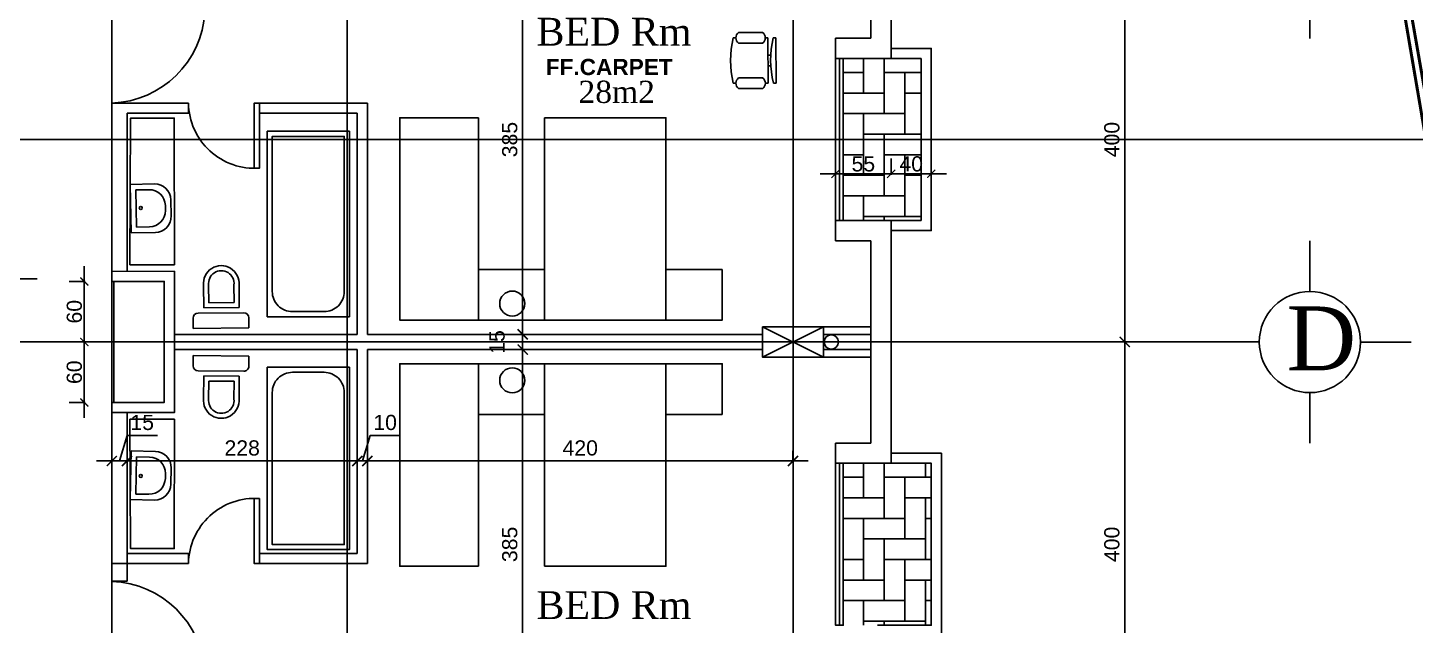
# Model space of a CAD drawing. Extents: x 250879 to 348495, y -51522 to -9360.
# Drawn here: x 303721 to 305092, y -42452 to -41861 of the extents above; entities that cross this region are included whole.
import ezdxf

# ---------------------------------------------------------------- set-up
doc = ezdxf.new("R2010")
doc.units = 0
doc.layers.get('0').update_dxf_attribs({"linetype": 'CONTINUOUS'})
doc.layers.get('DEFPOINTS').update_dxf_attribs({"color": 9, "linetype": 'CONTINUOUS'})
for name, color, linetype in [('AXIS', 1, 'CONTINUOUS'), ('COLUMN', 5, 'CONTINUOUS'), ('FURNITURE', 4, 'CONTINUOUS'), ('HATCH', 8, 'CONTINUOUS'), ('TEXT', 3, 'CONTINUOUS'), ('WALL', 7, 'CONTINUOUS'), ('WALL1', 2, 'CONTINUOUS')]:
    doc.layers.add(name, color=color, linetype=linetype)
doc.styles.get("Standard").update_dxf_attribs({"font": 'sanss___.ttf', "height": 15})
doc.styles.add('style2', font='romantic.ttf', dxfattribs={"height": 50})
doc.styles.add('STYLE4', font='arialbd.ttf', dxfattribs={"height": 0.2})
doc.dimstyles.get("Standard").update_dxf_attribs({"dimtxt": 15, "dimasz": 10, "dimexe": 10, "dimexo": 30, "dimgap": 5, "dimtad": 1, "dimdec": 0, "dimdsep": 46, "dimtxsty": 'Standard', "dimblk1": 'ARCHTICK', "dimblk2": 'ARCHTICK', "dimsah": 1, "dimcen": 2.5, "dimdle": 15, "dimclrd": 3, "dimclre": 3, "dimclrt": 3, "dimazin": 0, "dimtfac": 1, "dimtdec": 0, "dimtmove": 2, "dimatfit": 2, "dimldrblk": 'ARCHTICK', "dimfxl": 1.0455, "dimfxlon": 1, "dimtolj": 1, "dimtzin": 0, "dimarcsym": 0})
doc.dimstyles.new('STANDARD$0', dxfattribs={"dimscale": 0, "dimtxt": 12, "dimasz": 8, "dimexe": 15, "dimexo": 0.0625, "dimgap": 2, "dimtad": 1, "dimdec": 0, "dimzin": 0, "dimdsep": 46, "dimtxsty": 'Standard', "dimblk1": 'ARCHTICK', "dimblk2": 'ARCHTICK', "dimsah": 1, "dimcen": 0.09, "dimdle": 15, "dimclrd": 3, "dimclre": 3, "dimclrt": 3, "dimazin": 0, "dimtfac": 1, "dimtdec": 0, "dimtofl": 0, "dimtmove": 1, "dimatfit": 3, "dimldrblk": 'ARCHTICK', "dimfxl": 1.0455, "dimfxlon": 1, "dimtolj": 1, "dimtzin": 0, "dimarcsym": 0})

# ---------------------------------------------------------------- blocks, each defined once
blk = doc.blocks.new('_ARCHTICK')
at = {"color": 0, "linetype": 'ByBlock', "const_width": 0.15}
blk.add_lwpolyline([(-0.5, -0.5), (0.5, 0.5)], dxfattribs=at)
blk = doc.blocks.new('*D2059')
at = {"layer": 'DEFPOINTS', "color": 0, "linetype": 'ByBlock', "ltscale": 3, "transparency": 16777216}
for p in [(304804.6, -42172), (304804.6, -42172), (304804.6, -42572)]:
    blk.add_point(p, dxfattribs=at)
at = {"layer": 'WALL1', "color": 3, "linetype": 'ByBlock', "lineweight": -2, "ltscale": 3, "transparency": 16777216}
for p, q in [((304804.6, -42587), (304804.6, -42157)), ((304804.6, -42172), (304794.6, -42172)), ((304804.6, -42572), (304794.6, -42572))]:
    blk.add_line(p, q, dxfattribs=at)
at = {"layer": 'WALL1', "color": 3, "linetype": 'ByBlock', "lineweight": -2, "ltscale": 3, "transparency": 16777216, "xscale": 10, "yscale": 10, "zscale": 10}
for p, rotation in [((304804.6, -42172), 90), ((304804.6, -42572), 270)]:
    blk.add_blockref('_ARCHTICK', p, dxfattribs=dict(at, rotation=rotation))
at = {"layer": 'WALL1', "color": 3, "linetype": 'ByBlock', "ltscale": 3, "transparency": 16777216, "insert": (304791.9, -42372), "char_height": 15, "attachment_point": 5, "rotation": 90}
blk.add_mtext('\\A1;400', dxfattribs=at)
blk = doc.blocks.new('*D2060')
at = {"layer": 'DEFPOINTS', "color": 0, "linetype": 'ByBlock', "ltscale": 3, "transparency": 16777216}
for p in [(304804.6, -41772), (304804.6, -41772), (304804.6, -42172)]:
    blk.add_point(p, dxfattribs=at)
at = {"layer": 'WALL1', "color": 3, "linetype": 'ByBlock', "lineweight": -2, "ltscale": 3, "transparency": 16777216}
for p, q in [((304804.6, -42187), (304804.6, -41757)), ((304804.6, -41772), (304794.6, -41772)), ((304804.6, -42172), (304794.6, -42172))]:
    blk.add_line(p, q, dxfattribs=at)
at = {"layer": 'WALL1', "color": 3, "linetype": 'ByBlock', "lineweight": -2, "ltscale": 3, "transparency": 16777216, "xscale": 10, "yscale": 10, "zscale": 10}
for p, rotation in [((304804.6, -41772), 90), ((304804.6, -42172), 270)]:
    blk.add_blockref('_ARCHTICK', p, dxfattribs=dict(at, rotation=rotation))
at = {"layer": 'WALL1', "color": 3, "linetype": 'ByBlock', "ltscale": 3, "transparency": 16777216, "insert": (304791.9, -41972), "char_height": 15, "attachment_point": 5, "rotation": 90}
blk.add_mtext('\\A1;400', dxfattribs=at)
blk = doc.blocks.new('HWB')
at = {"layer": 'FURNITURE'}
for p, q in [((-0.6, 0), (0, 0)), ((-0.6, -0.3), (-0.6, 0)), ((0, 0), (0, -0.3)), ((-0.53, -0.07), (-0.07, -0.07)), ((-0.53, -0.23), (-0.53, -0.07)), ((-0.07, -0.07), (-0.07, -0.23)), ((-0.2, -0.5), (-0.4, -0.5)), ((-0.27, -0.43), (-0.33, -0.43))]:
    blk.add_line(p, q, dxfattribs=at)
blk.add_circle((-0.306, -0.126), 0.0188, dxfattribs=at)
for centre, start, end in [((-0.4, -0.3), 180, 270), ((-0.33, -0.23), 180, 270), ((-0.27, -0.23), 270, 0), ((-0.2, -0.3), 270, 0)]:
    blk.add_arc(centre, 0.2, start, end, dxfattribs=at)
blk = doc.blocks.new('WC')
at = {"layer": 'FURNITURE'}
for p, q in [((0, 0), (0.55, 0)), ((0, -0.1), (0, 0)), ((0.55, 0), (0.55, -0.1)), ((0.5, -0.15), (0.05, -0.15)), ((0.094, -0.2), (0.094, -0.422)), ((0.444, -0.2), (0.094, -0.2)), ((0.144, -0.25), (0.144, -0.425)), ((0.394, -0.25), (0.144, -0.25)), ((0.394, -0.425), (0.394, -0.25)), ((0.444, -0.422), (0.444, -0.2))]:
    blk.add_line(p, q, dxfattribs=at)
for centre, radius, start, end in [((0.05, -0.1), 0.05, 180, 270), ((0.5, -0.1), 0.05, 270, 0), ((0.269, -0.441), 0.176, 173.8732, 6.1268), ((0.269, -0.441), 0.126, 172.7575, 7.2425)]:
    blk.add_arc(centre, radius, start, end, dxfattribs=at)
blk = doc.blocks.new('*D2065')
at = {"layer": 'DEFPOINTS', "color": 0, "linetype": 'ByBlock', "ltscale": 3, "transparency": 16777216}
for p in [(303818.8, -42289.6), (303803.8, -42305.2), (303818.8, -42307.2)]:
    blk.add_point(p, dxfattribs=at)
at = {"layer": 'WALL1', "color": 3, "linetype": 'ByBlock', "lineweight": -2, "ltscale": 3, "transparency": 16777216}
for p, q in [((303811.3, -42289.6), (303818.9, -42264.3)), ((303818.9, -42264.3), (303848.8, -42264.3)), ((303788.8, -42289.6), (303833.8, -42289.6)), ((303803.8, -42289.6), (303803.8, -42279.6)), ((303818.8, -42289.6), (303818.8, -42279.6))]:
    blk.add_line(p, q, dxfattribs=at)
at = {"layer": 'WALL1', "color": 3, "linetype": 'ByBlock', "lineweight": -2, "ltscale": 3, "transparency": 16777216, "xscale": 10, "yscale": 10, "zscale": 10, "rotation": 180}
blk.add_blockref('_ARCHTICK', (303803.8, -42289.6), dxfattribs=at)
at = {"layer": 'WALL1', "color": 3, "linetype": 'ByBlock', "lineweight": -2, "ltscale": 3, "transparency": 16777216, "xscale": 10, "yscale": 10, "zscale": 10}
blk.add_blockref('_ARCHTICK', (303818.8, -42289.6), dxfattribs=at)
at = {"layer": 'WALL1', "color": 3, "linetype": 'ByBlock', "ltscale": 3, "transparency": 16777216, "insert": (303833.8, -42251.6), "char_height": 15, "attachment_point": 5}
blk.add_mtext('\\A1;15', dxfattribs=at)
blk = doc.blocks.new('*D2066')
at = {"layer": 'DEFPOINTS', "color": 0, "linetype": 'ByBlock', "ltscale": 3, "transparency": 16777216}
for p in [(304046.3, -42289.6), (303818.8, -42307.2), (304046.3, -42312.3)]:
    blk.add_point(p, dxfattribs=at)
at = {"layer": 'WALL1', "color": 3, "linetype": 'ByBlock', "lineweight": -2, "ltscale": 3, "transparency": 16777216}
for p, q in [((303803.8, -42289.6), (304061.3, -42289.6)), ((303818.8, -42289.6), (303818.8, -42279.6)), ((304046.3, -42289.6), (304046.3, -42279.6))]:
    blk.add_line(p, q, dxfattribs=at)
at = {"layer": 'WALL1', "color": 3, "linetype": 'ByBlock', "lineweight": -2, "ltscale": 3, "transparency": 16777216, "xscale": 10, "yscale": 10, "zscale": 10, "rotation": 180}
blk.add_blockref('_ARCHTICK', (303818.8, -42289.6), dxfattribs=at)
at = {"layer": 'WALL1', "color": 3, "linetype": 'ByBlock', "lineweight": -2, "ltscale": 3, "transparency": 16777216, "xscale": 10, "yscale": 10, "zscale": 10}
blk.add_blockref('_ARCHTICK', (304046.3, -42289.6), dxfattribs=at)
at = {"layer": 'WALL1', "color": 3, "linetype": 'ByBlock', "ltscale": 3, "transparency": 16777216, "insert": (303932.6, -42276.8), "char_height": 15, "attachment_point": 5}
blk.add_mtext('\\A1;228', dxfattribs=at)
blk = doc.blocks.new('*D2067')
at = {"layer": 'DEFPOINTS', "color": 0, "linetype": 'ByBlock', "ltscale": 3, "transparency": 16777216}
for p in [(304056.3, -42289.6), (304046.3, -42312.3), (304056.3, -42312.3)]:
    blk.add_point(p, dxfattribs=at)
at = {"layer": 'WALL1', "color": 3, "linetype": 'ByBlock', "lineweight": -2, "ltscale": 3, "transparency": 16777216}
for p, q in [((304051.3, -42289.6), (304058.9, -42264.3)), ((304058.9, -42264.3), (304088.7, -42264.3)), ((304046.3, -42289.6), (304036.3, -42289.6)), ((304046.3, -42289.6), (304046.3, -42279.6)), ((304046.3, -42289.6), (304056.3, -42289.6)), ((304046.3, -42289.6), (304056.3, -42289.6)), ((304056.3, -42289.6), (304056.3, -42279.6)), ((304056.3, -42289.6), (304066.3, -42289.6))]:
    blk.add_line(p, q, dxfattribs=at)
at = {"layer": 'WALL1', "color": 3, "linetype": 'ByBlock', "lineweight": -2, "ltscale": 3, "transparency": 16777216, "xscale": 10, "yscale": 10, "zscale": 10}
blk.add_blockref('_ARCHTICK', (304046.3, -42289.6), dxfattribs=at)
at = {"layer": 'WALL1', "color": 3, "linetype": 'ByBlock', "lineweight": -2, "ltscale": 3, "transparency": 16777216, "xscale": 10, "yscale": 10, "zscale": 10, "rotation": 180}
blk.add_blockref('_ARCHTICK', (304056.3, -42289.6), dxfattribs=at)
at = {"layer": 'WALL1', "color": 3, "linetype": 'ByBlock', "ltscale": 3, "transparency": 16777216, "insert": (304073.8, -42251.6), "char_height": 15, "attachment_point": 5}
blk.add_mtext('\\A1;10', dxfattribs=at)
blk = doc.blocks.new('*D2068')
at = {"layer": 'DEFPOINTS', "color": 0, "linetype": 'ByBlock', "ltscale": 3, "transparency": 16777216}
for p in [(304476.8, -42289.6), (304476.8, -42291), (304056.3, -42312.3)]:
    blk.add_point(p, dxfattribs=at)
at = {"layer": 'WALL1', "color": 3, "linetype": 'ByBlock', "lineweight": -2, "ltscale": 3, "transparency": 16777216}
for p, q in [((304041.3, -42289.6), (304491.8, -42289.6)), ((304056.3, -42289.6), (304056.3, -42279.6)), ((304476.8, -42289.6), (304476.8, -42279.6))]:
    blk.add_line(p, q, dxfattribs=at)
at = {"layer": 'WALL1', "color": 3, "linetype": 'ByBlock', "lineweight": -2, "ltscale": 3, "transparency": 16777216, "xscale": 10, "yscale": 10, "zscale": 10, "rotation": 180}
blk.add_blockref('_ARCHTICK', (304056.3, -42289.6), dxfattribs=at)
at = {"layer": 'WALL1', "color": 3, "linetype": 'ByBlock', "lineweight": -2, "ltscale": 3, "transparency": 16777216, "xscale": 10, "yscale": 10, "zscale": 10}
blk.add_blockref('_ARCHTICK', (304476.8, -42289.6), dxfattribs=at)
at = {"layer": 'WALL1', "color": 3, "linetype": 'ByBlock', "ltscale": 3, "transparency": 16777216, "insert": (304266.6, -42276.8), "char_height": 15, "attachment_point": 5}
blk.add_mtext('\\A1;420', dxfattribs=at)
blk = doc.blocks.new('Chair - Desk')
at = {"linetype": 'Continuous'}
for p, q in [((-8.5, 0), (-8.5, -1)), ((-8.5, 0), (8.5, 0)), ((8.5, 0), (8.5, -1)), ((-10.5, -5), (-10.5, -14)), ((-8.5, -3), (-8.5, -4)), ((-8.5, -3), (8.5, -3)), ((-6.5, -14), (-6.5, -5)), ((-2, -3), (-2, -1.9355)), ((2, -1.9576), (2, -3)), ((6.5, -5), (6.5, -14)), ((8.5, -3), (8.5, -4)), ((10.5, -14), (10.5, -5)), ((-8.5, -15), (-8.5, -16)), ((8.5, -15), (8.5, -16))]:
    blk.add_line(p, q, dxfattribs=at)
for centre, radius, start, end in [((-8.5, -6.5), 2.5, 36.8699, 143.1301), ((0, 34.625), 36.625, 256.5803, 283.4197), ((8.5, -6.5), 2.5, 36.8699, 143.1301), ((-8.5, -12.5), 2.5, 216.8699, 323.1301), ((8.5, -12.5), 2.5, 216.8699, 323.1301), ((0, 19.625), 36.625, 256.5803, 283.4197)]:
    blk.add_arc(centre, radius, start, end, dxfattribs=at)
blk = doc.blocks.new('*D2079')
at = {"layer": 'DEFPOINTS', "color": 0, "linetype": 'ByBlock', "ltscale": 3, "transparency": 16777216}
for p in [(304209.7, -42179.5), (304243.1, -42179.5), (304218, -42564.5)]:
    blk.add_point(p, dxfattribs=at)
at = {"layer": 'WALL1', "color": 3, "linetype": 'ByBlock', "lineweight": -2, "ltscale": 3, "transparency": 16777216}
for p, q in [((304209.7, -42579.5), (304209.7, -42164.5)), ((304210.8, -42179.5), (304199.7, -42179.5)), ((304209.7, -42564.5), (304199.7, -42564.5))]:
    blk.add_line(p, q, dxfattribs=at)
at = {"layer": 'WALL1', "color": 3, "linetype": 'ByBlock', "lineweight": -2, "ltscale": 3, "transparency": 16777216, "xscale": 10, "yscale": 10, "zscale": 10}
for p, rotation in [((304209.7, -42179.5), 90), ((304209.7, -42564.5), 270)]:
    blk.add_blockref('_ARCHTICK', p, dxfattribs=dict(at, rotation=rotation))
at = {"layer": 'WALL1', "color": 3, "linetype": 'ByBlock', "ltscale": 3, "transparency": 16777216, "insert": (304197, -42372), "char_height": 15, "attachment_point": 5, "rotation": 90}
blk.add_mtext('\\A1;385', dxfattribs=at)
blk = doc.blocks.new('*D2080')
at = {"layer": 'DEFPOINTS', "color": 0, "linetype": 'ByBlock', "ltscale": 3, "transparency": 16777216}
for p in [(304209.7, -42164.5), (304243.1, -42164.5), (304243.1, -42179.5)]:
    blk.add_point(p, dxfattribs=at)
at = {"layer": 'WALL1', "color": 3, "linetype": 'ByBlock', "lineweight": -2, "ltscale": 3, "transparency": 16777216}
for p, q in [((304209.7, -42194.5), (304209.7, -42149.5)), ((304210.8, -42164.5), (304199.7, -42164.5)), ((304210.8, -42179.5), (304199.7, -42179.5))]:
    blk.add_line(p, q, dxfattribs=at)
at = {"layer": 'WALL1', "color": 3, "linetype": 'ByBlock', "lineweight": -2, "ltscale": 3, "transparency": 16777216, "xscale": 10, "yscale": 10, "zscale": 10}
for p, rotation in [((304209.7, -42164.5), 90), ((304209.7, -42179.5), 270)]:
    blk.add_blockref('_ARCHTICK', p, dxfattribs=dict(at, rotation=rotation))
at = {"layer": 'WALL1', "color": 3, "linetype": 'ByBlock', "ltscale": 3, "transparency": 16777216, "insert": (304184.5, -42172), "char_height": 15, "attachment_point": 5, "rotation": 90}
blk.add_mtext('\\A1;15', dxfattribs=at)
blk = doc.blocks.new('*D2081')
at = {"layer": 'DEFPOINTS', "color": 0, "linetype": 'ByBlock', "ltscale": 3, "transparency": 16777216}
for p in [(304209.7, -41779.5), (304234.5, -41779.5), (304243.1, -42164.5)]:
    blk.add_point(p, dxfattribs=at)
at = {"layer": 'WALL1', "color": 3, "linetype": 'ByBlock', "lineweight": -2, "ltscale": 3, "transparency": 16777216}
for p, q in [((304209.7, -42179.5), (304209.7, -41764.5)), ((304209.7, -41779.5), (304199.7, -41779.5)), ((304210.8, -42164.5), (304199.7, -42164.5))]:
    blk.add_line(p, q, dxfattribs=at)
at = {"layer": 'WALL1', "color": 3, "linetype": 'ByBlock', "lineweight": -2, "ltscale": 3, "transparency": 16777216, "xscale": 10, "yscale": 10, "zscale": 10}
for p, rotation in [((304209.7, -41779.5), 90), ((304209.7, -42164.5), 270)]:
    blk.add_blockref('_ARCHTICK', p, dxfattribs=dict(at, rotation=rotation))
at = {"layer": 'WALL1', "color": 3, "linetype": 'ByBlock', "ltscale": 3, "transparency": 16777216, "insert": (304197, -41972), "char_height": 15, "attachment_point": 5, "rotation": 90}
blk.add_mtext('\\A1;385', dxfattribs=at)
blk = doc.blocks.new('site77')
at = {"layer": 'WALL', "linetype": 'Continuous', "const_width": 3}
for points in [[(159633.4, -32835.7), (160181.6, -35967.1)], [(159633.4, -32835.7), (160167.5, -35966.3)]]:
    blk.add_lwpolyline(points, dxfattribs=at)
blk = doc.blocks.new('COLUMN')
at = {"layer": 'AXIS'}
for p, q in [((236924.7, -9644.3), (236984.7, -9674.3)), ((236984.7, -9644.3), (236924.7, -9674.3))]:
    blk.add_line(p, q, dxfattribs=at)
at = {"layer": 'COLUMN'}
blk.add_lwpolyline([(236924.7, -9644.3), (236984.7, -9644.3), (236984.7, -9674.3), (236924.7, -9674.3)], close=True, dxfattribs=at)
blk = doc.blocks.new('*D2112')
at = {"layer": 'DEFPOINTS', "color": 0, "linetype": 'Continuous', "transparency": 16777216}
for p in [(303776.6, -42112.2), (303803.8, -42112.2), (303803.8, -42172)]:
    blk.add_point(p, dxfattribs=at)
at = {"layer": 'WALL', "color": 3, "linetype": 'Continuous', "lineweight": -2, "transparency": 16777216}
for p, q in [((303776.6, -42187), (303776.6, -42097.2)), ((303777.6, -42112.2), (303761.6, -42112.2)), ((303777.6, -42172), (303761.6, -42172))]:
    blk.add_line(p, q, dxfattribs=at)
at = {"layer": 'WALL', "color": 3, "linetype": 'Continuous', "lineweight": -2, "transparency": 16777216, "xscale": 8, "yscale": 8, "zscale": 8}
for p, rotation in [((303776.6, -42112.2), 90), ((303776.6, -42172), 270)]:
    blk.add_blockref('_ARCHTICK', p, dxfattribs=dict(at, rotation=rotation))
at = {"layer": 'WALL', "color": 3, "linetype": 'Continuous', "transparency": 16777216, "insert": (303766.8, -42142.1), "char_height": 15, "attachment_point": 5, "rotation": 90}
blk.add_mtext('\\A1;60', dxfattribs=at)
blk = doc.blocks.new('*D2113')
at = {"layer": 'DEFPOINTS', "color": 0, "linetype": 'Continuous', "transparency": 16777216}
for p in [(303803.8, -42172), (303776.6, -42231.8), (303803.8, -42231.8)]:
    blk.add_point(p, dxfattribs=at)
at = {"layer": 'WALL', "color": 3, "linetype": 'Continuous', "lineweight": -2, "transparency": 16777216}
for p, q in [((303776.6, -42157), (303776.6, -42246.8)), ((303777.6, -42172), (303761.6, -42172)), ((303777.6, -42231.8), (303761.6, -42231.8))]:
    blk.add_line(p, q, dxfattribs=at)
at = {"layer": 'WALL', "color": 3, "linetype": 'Continuous', "lineweight": -2, "transparency": 16777216, "xscale": 8, "yscale": 8, "zscale": 8}
for p, rotation in [((303776.6, -42172), 90), ((303776.6, -42231.8), 270)]:
    blk.add_blockref('_ARCHTICK', p, dxfattribs=dict(at, rotation=rotation))
at = {"layer": 'WALL', "color": 3, "linetype": 'Continuous', "transparency": 16777216, "insert": (303766.8, -42201.9), "char_height": 15, "attachment_point": 5, "rotation": 90}
blk.add_mtext('\\A1;60', dxfattribs=at)
blk = doc.blocks.new('*D1664')
at = {"layer": 'DEFPOINTS', "color": 0, "linetype": 'Continuous', "transparency": 16777216}
for p in [(304573.8, -42005.8), (304518.8, -42051.9), (304573.8, -42051.9)]:
    blk.add_point(p, dxfattribs=at)
at = {"layer": 'WALL', "color": 3, "linetype": 'Continuous', "lineweight": -2, "transparency": 16777216}
for p, q in [((304518.8, -42006.9), (304518.8, -41990.8)), ((304573.8, -42006.9), (304573.8, -41990.8)), ((304503.8, -42005.8), (304588.8, -42005.8))]:
    blk.add_line(p, q, dxfattribs=at)
at = {"layer": 'WALL', "color": 3, "linetype": 'Continuous', "lineweight": -2, "transparency": 16777216, "xscale": 8, "yscale": 8, "zscale": 8, "rotation": 180}
blk.add_blockref('_ARCHTICK', (304518.8, -42005.8), dxfattribs=at)
at = {"layer": 'WALL', "color": 3, "linetype": 'Continuous', "lineweight": -2, "transparency": 16777216, "xscale": 8, "yscale": 8, "zscale": 8}
blk.add_blockref('_ARCHTICK', (304573.8, -42005.8), dxfattribs=at)
at = {"layer": 'WALL', "color": 3, "linetype": 'Continuous', "transparency": 16777216, "insert": (304546.3, -41996.1), "char_height": 15, "attachment_point": 5}
blk.add_mtext('\\A1;55', dxfattribs=at)
blk = doc.blocks.new('*D1665')
at = {"layer": 'DEFPOINTS', "color": 0, "linetype": 'Continuous', "transparency": 16777216}
for p in [(304613.4, -42005.8), (304613.4, -42019.5), (304573.8, -42051.9)]:
    blk.add_point(p, dxfattribs=at)
at = {"layer": 'WALL', "color": 3, "linetype": 'Continuous', "lineweight": -2, "transparency": 16777216}
for p, q in [((304573.8, -42006.9), (304573.8, -41990.8)), ((304613.4, -42006.9), (304613.4, -41990.8)), ((304558.8, -42005.8), (304628.4, -42005.8))]:
    blk.add_line(p, q, dxfattribs=at)
at = {"layer": 'WALL', "color": 3, "linetype": 'Continuous', "lineweight": -2, "transparency": 16777216, "xscale": 8, "yscale": 8, "zscale": 8, "rotation": 180}
blk.add_blockref('_ARCHTICK', (304573.8, -42005.8), dxfattribs=at)
at = {"layer": 'WALL', "color": 3, "linetype": 'Continuous', "lineweight": -2, "transparency": 16777216, "xscale": 8, "yscale": 8, "zscale": 8}
blk.add_blockref('_ARCHTICK', (304613.4, -42005.8), dxfattribs=at)
at = {"layer": 'WALL', "color": 3, "linetype": 'Continuous', "transparency": 16777216, "insert": (304593.6, -41996.1), "char_height": 15, "attachment_point": 5}
blk.add_mtext('\\A1;40', dxfattribs=at)

msp = doc.modelspace()

# ---------------------------------------------------------------- hatches: boundary and pattern name
at = {"layer": 'AXIS'}
h = msp.add_hatch(dxfattribs=at)
h.set_pattern_fill('AR-HBONE', color=256, scale=0.2, angle=45, style=0)
h.set_pattern_definition([(90, (65949.164, -30912.577), (-20.32, 20.32), [60.96, -20.32]), (180, (65949.164, -30892.257), (-20.32, 20.32), [60.96, -20.32])])
h.paths.add_polyline_path([(304603.43803, -42051.91587), (304603.43803, -41891.91587), (304526.4646, -41891.91587), (304526.4646, -42051.91587)])
h = msp.add_hatch(dxfattribs=at)
h.set_pattern_fill('AR-HBONE', color=256, scale=0.2, angle=45, style=0)
h.set_pattern_definition([(90, (65949.164, -31312.577), (-20.32, 20.32), [60.96, -20.32]), (180, (65949.164, -31292.257), (-20.32, 20.32), [60.96, -20.32])])
h.paths.add_polyline_path([(304613.43803, -42291.91587), (304613.43803, -42451.91587), (304526.4646, -42451.91587), (304526.4646, -42291.91587)])

# ---------------------------------------------------------------- linework, layer by layer
for p, q in [((304036.32984, -39780.65994), (304036.32984, -43810.85677)), ((304476.80672, -39780.65994), (304476.80672, -43803.29107)), ((304987.55151, -41822.05521), (304987.55151, -41872.05521)), ((285747.17429, -41972.08046), (334477.223, -41972.08046)), ((301468.51916, -41972.08046), (305520.20037, -41972.08046)), ((304987.55151, -42122.05521), (304987.55151, -42072.05521)), ((302588.1666, -42171.99817), (304937.55155, -42171.99817)), ((305037.55151, -42172.05521), (305087.55151, -42172.05521)), ((304987.55151, -42222.05521), (304987.55151, -42272.05521))]:
    msp.add_line(p, q, dxfattribs=at)
msp.add_circle((304987.55151, -42172.05521), 50, dxfattribs=at)
at = {"layer": 'FURNITURE'}
for p, q in [((303803.80672, -41935.95427), (303823.80672, -41935.95427)), ((303803.80672, -41935.95427), (303823.80672, -41935.95427)), ((303803.80672, -42391.04206), (303823.80672, -42391.04206)), ((303803.80672, -42391.04206), (303823.80672, -42391.04206)), ((303803.80672, -42391.04206), (303823.80672, -42391.04206)), ((303803.80672, -42391.04206), (303823.80672, -42391.04206))]:
    msp.add_line(p, q, dxfattribs=at)
at = {"layer": 'FURNITURE', "ltscale": 3}
for points in [[(304526.4646, -41891.91587), (304518.80672, -41891.91587), (304518.80672, -42051.91587), (304526.4646, -42051.91587)], [(304526.4646, -42291.91587), (304518.80672, -42291.91587), (304518.80672, -42451.91587), (304526.4646, -42451.91587)]]:
    msp.add_lwpolyline(points, close=True, dxfattribs=at)
for points in [[(304560.13566, -42051.91587), (304603.43803, -42051.91587), (304603.43803, -41891.91587), (304560.13566, -41891.91587), (304560.13566, -41891.91587)], [(304573.80672, -42061.91587), (304613.43803, -42061.91587), (304613.43803, -41881.91587), (304573.80672, -41881.91587)], [(304573.80672, -42461.91587), (304623.43803, -42461.91587), (304623.43803, -42281.91587), (304573.80672, -42281.91587)], [(304560.13566, -42451.91587), (304613.43803, -42451.91587), (304613.43803, -42291.91587), (304560.13566, -42291.91587), (304560.13566, -42291.91587)]]:
    msp.add_lwpolyline(points, dxfattribs=at)
at = {"layer": 'FURNITURE', "linetype": 'Continuous', "flags": 128}
for points in [[(303949.53582, -41935.95427), (303949.53582, -42000.25959), (303944.53582, -42000.25959), (303944.53582, -41935.95427), (303949.53582, -41935.95427)], [(303949.53582, -42391.04206), (303949.53582, -42326.73674), (303944.53582, -42326.73674), (303944.53582, -42391.04206), (303949.53582, -42391.04206)]]:
    msp.add_lwpolyline(points, dxfattribs=at)
at = {"layer": 'FURNITURE'}
for points in [[(303821.62692, -42095.70968), (303822.27455, -41950.84094), (303865.47741, -41950.84094), (303865.60477, -42095.70968)], [(303957.28689, -42147.02624), (304038.49482, -42147.02624), (304038.49482, -41963.84819), (303957.28689, -41963.84819)], [(304406.92869, -42100.43821), (304406.92869, -42150.43821), (304351.22934, -42150.43821), (304351.22934, -42100.43821)], [(304406.92869, -42243.55812), (304406.92869, -42193.55812), (304351.22934, -42193.55812), (304351.22934, -42243.55812)], [(303957.28689, -42196.97009), (304038.49482, -42196.97009), (304038.49482, -42377.14814), (303957.28689, -42377.14814)]]:
    msp.add_lwpolyline(points, close=True, dxfattribs=at)
at = {"layer": 'FURNITURE', "linetype": 'Continuous'}
for points in [[(304166.22934, -41950.43821), (304166.22934, -42150.43821), (304088.22934, -42150.43821), (304088.22934, -41950.43821), (304166.22934, -41950.43821)], [(304231.22934, -41950.43821), (304231.22934, -42150.43821), (304351.22934, -42150.43821), (304351.22934, -41950.43821), (304231.22934, -41950.43821)], [(304231.22934, -42150.43821), (304166.22934, -42150.43821), (304166.22934, -42100.43821), (304231.22934, -42100.43821), (304231.22934, -42150.43821)], [(304166.22934, -42393.55812), (304166.22934, -42193.55812), (304088.22934, -42193.55812), (304088.22934, -42393.55812), (304166.22934, -42393.55812)], [(304231.22934, -42193.55812), (304166.22934, -42193.55812), (304166.22934, -42243.55812), (304231.22934, -42243.55812), (304231.22934, -42193.55812)], [(304231.22934, -42393.55812), (304231.22934, -42193.55812), (304351.22934, -42193.55812), (304351.22934, -42393.55812), (304231.22934, -42393.55812)]]:
    msp.add_lwpolyline(points, dxfattribs=at)
at = {"layer": 'FURNITURE'}
for points in [[(303982.28689, -42142.02624), (304013.49482, -42142.02624, 0.4142135624), (304033.49482, -42122.02624), (304033.49482, -41968.84819), (303962.28689, -41968.84819), (303962.28689, -42122.02624, 0.4142135624)], [(303982.28689, -42201.97009), (304013.49482, -42201.97009, -0.4142135624), (304033.49482, -42221.97009), (304033.49482, -42372.14814), (303962.28689, -42372.14814), (303962.28689, -42221.97009, -0.4142135624)]]:
    msp.add_lwpolyline(points, format="xyb", close=True, dxfattribs=at)
msp.add_lwpolyline([(303803.80672, -42231.78666), (303803.80672, -42112.20968), (303805.80672, -42112.20968), (303805.80672, -42231.78666), (303803.80672, -42231.78666)], dxfattribs=at)
at = {"layer": 'FURNITURE', "linetype": 'Continuous'}
msp.add_lwpolyline([(303821.62692, -42248.28666), (303822.27455, -42376.15539), (303865.47741, -42376.15539), (303865.63283, -42248.28666)], close=True, dxfattribs=at)
at = {"layer": 'FURNITURE'}
for centre, start, end in [((303800.32585, -41840.4127), 272.08653555, 356.67709067), ((303800.32585, -42504.16141), 3.32290933, 87.91346445)]:
    msp.add_arc(centre, 95.60496, start, end, dxfattribs=at)
at = {"layer": 'FURNITURE', "linetype": 'Continuous'}
for centre, start, end in [((303944.8671, -41935.08961), 180.75827056, 274.09762019), ((303944.8671, -41935.08961), 180.75827056, 274.09762019), ((303944.8671, -41935.08961), 180.75827056, 274.09762019), ((303944.8671, -42391.90673), 85.90237981, 179.24172944), ((303944.8671, -42391.90673), 85.90237981, 179.24172944), ((303944.8671, -42391.90673), 85.90237981, 179.24172944)]:
    msp.add_arc(centre, 65.337, start, end, dxfattribs=at)
at = {"layer": 'HATCH', "linetype": 'ByBlock', "ltscale": 3}
for p, q in [((303803.80672, -41608.04206), (303803.80672, -41945.95427)), ((303803.80672, -42571.99817), (303803.80672, -42391.04206))]:
    msp.add_line(p, q, dxfattribs=at)
at = {"layer": 'HATCH', "color": 2, "linetype": 'ByBlock', "ltscale": 3}
for centre in [(304199.38443, -42134.07348), (304199.38443, -42209.92285)]:
    msp.add_circle(centre, 12.3914, dxfattribs=at)
at = {"layer": 'WALL', "linetype": 'Continuous'}
for p, q in [((304518.80672, -41891.91587), (304518.80672, -41871.91587)), ((303803.80672, -41935.95427), (303823.80672, -41935.95427)), ((303803.80672, -41935.95427), (303823.80672, -41935.95427)), ((303879.53582, -41935.95427), (303879.53582, -41945.95427)), ((303584.03892, -42109.54727), (303729.98735, -42109.54727)), ((304518.80672, -42291.91587), (304518.80672, -42271.91587)), ((303879.53582, -42391.04206), (303879.53582, -42381.04206)), ((303803.80672, -42391.04206), (303823.80672, -42391.04206)), ((303803.80672, -42391.04206), (303823.80672, -42391.04206)), ((303803.80672, -42391.04206), (303823.80672, -42391.04206)), ((303803.80672, -42391.04206), (303823.80672, -42391.04206))]:
    msp.add_line(p, q, dxfattribs=at)
at = {"layer": 'WALL', "ltscale": 3}
for p, q in [((303803.80672, -41935.95427), (303879.53582, -41935.95427)), ((303803.80672, -41935.95427), (303803.80672, -42171.99817)), ((303803.80672, -42391.04206), (303803.80672, -41935.95427)), ((303818.80672, -41945.95427), (303879.53582, -41945.95427)), ((303818.80672, -42102.19843), (303818.80672, -41945.95427)), ((303949.53582, -41935.95427), (303949.53582, -41950.95427)), ((303949.53582, -41935.95427), (303976.32984, -41935.95427)), ((303949.53582, -41935.95427), (303949.53582, -41950.95427)), ((303949.53582, -41935.95427), (303949.53582, -41950.95427)), ((303949.53582, -41945.95427), (304046.32984, -41945.95427)), ((303958.34309, -41935.95427), (304056.32984, -41935.95427)), ((304046.32984, -42164.49817), (304046.32984, -41945.95427)), ((304056.32984, -42164.49817), (304056.32984, -41935.95427)), ((303998.80672, -42164.49817), (303865.63283, -42164.49817)), ((303998.80672, -42164.49817), (303865.63283, -42164.49817)), ((304046.32984, -42164.49817), (303865.63283, -42164.49817)), ((304446.80672, -42164.49817), (304056.32984, -42164.49817)), ((304553.80672, -42156.99817), (304506.80672, -42156.99817)), ((304553.80672, -42156.99817), (304506.80672, -42156.99817)), ((304553.80672, -42164.49817), (304506.80672, -42164.49817)), ((304553.80672, -42164.49817), (304506.80672, -42164.49817)), ((304553.80672, -42164.49817), (304506.80672, -42164.49817)), ((304553.80672, -42164.49817), (304506.80672, -42164.49817)), ((303803.80672, -42391.04206), (303803.80672, -42171.99817)), ((303998.80672, -42179.49817), (303865.63283, -42179.49817)), ((303998.80672, -42179.49817), (303865.63283, -42179.49817)), ((304046.32984, -42179.49817), (303865.63283, -42179.49817)), ((304046.32984, -42179.49817), (304046.32984, -42381.04206)), ((304446.80672, -42179.49817), (304056.32984, -42179.49817)), ((304056.32984, -42179.49817), (304056.32984, -42391.04206)), ((304553.80672, -42179.49817), (304506.80672, -42179.49817)), ((304553.80672, -42179.49817), (304506.80672, -42179.49817)), ((304553.80672, -42179.49817), (304506.80672, -42179.49817)), ((304553.80672, -42179.49817), (304506.80672, -42179.49817)), ((304553.80672, -42186.99817), (304506.80672, -42186.99817)), ((304553.80672, -42186.99817), (304506.80672, -42186.99817)), ((303818.80672, -42381.04206), (303818.80672, -42241.78666)), ((303818.80672, -42391.04206), (303818.80672, -42248.28666)), ((303818.80672, -42381.04206), (303879.53582, -42381.04206)), ((303949.53582, -42391.04206), (303949.53582, -42376.04206)), ((303949.53582, -42391.04206), (303949.53582, -42376.04206)), ((303949.53582, -42391.04206), (303949.53582, -42376.04206)), ((303949.53582, -42381.04206), (304046.32984, -42381.04206)), ((303803.80672, -42391.04206), (303879.53582, -42391.04206)), ((303949.53582, -42391.04206), (304056.32984, -42391.04206))]:
    msp.add_line(p, q, dxfattribs=at)
at = {"layer": 'WALL', "linetype": 'Continuous', "ltscale": 3}
for points in [[(304553.80672, -41759.49817), (304553.80672, -41871.91587)], [(304573.80672, -41771.99817), (304573.80672, -41891.91587)], [(304518.80672, -41871.91587), (304553.80672, -41871.91587)], [(304573.80672, -41891.91587), (304553.80672, -41891.91587), (304518.80672, -41891.91587)], [(304573.80672, -42051.91587), (304553.80672, -42051.91587), (304518.80672, -42051.91587), (304518.80672, -42071.91587), (304553.80672, -42071.91587)], [(304573.80672, -42051.91587), (304573.80672, -42171.99817)], [(304553.80672, -42071.91587), (304553.80672, -42171.99817)], [(304553.80672, -42159.49817), (304553.80672, -42271.91587)], [(304573.80672, -42171.99817), (304573.80672, -42291.91587)], [(304518.80672, -42271.91587), (304553.80672, -42271.91587)], [(304573.80672, -42291.91587), (304553.80672, -42291.91587), (304518.80672, -42291.91587)]]:
    msp.add_lwpolyline(points, dxfattribs=at)
at = {"layer": 'WALL', "ltscale": 3}
msp.add_lwpolyline([(303803.80672, -42102.20968), (303865.60473, -42102.16335), (303865.60473, -42241.78666), (303803.80672, -42241.78666), (303803.80672, -42231.78666), (303855.63283, -42231.78666), (303855.63283, -42112.20968), (303803.80672, -42112.20968), (303803.79922, -42102.20968)], dxfattribs=at)
at = {"layer": 'WALL', "linetype": 'Continuous'}
msp.add_lwpolyline([(303818.80672, -42391.04206), (303803.80672, -42391.04206), (303803.80672, -42408.20258), (303818.80672, -42408.20258)], close=True, dxfattribs=at)
msp.add_circle((304514.60763, -42171.99817), 7.04704, dxfattribs=at)
at = {"layer": 'WALL1'}
for p, q in [((304522.63566, -42051.91587), (304522.63566, -41891.91587)), ((304522.63566, -42451.91587), (304522.63566, -42291.91587))]:
    msp.add_line(p, q, dxfattribs=at)
at = {"layer": 'WALL1', "linetype": 'ByBlock', "ltscale": 3}
msp.add_line((303813.80672, -42112.20968), (303803.80672, -42112.20968), dxfattribs=at)

# ---------------------------------------------------------------- block references
at = {"layer": 'FURNITURE'}
for name, p, xscale, yscale, zscale, rotation in [('Chair - Desk', (304459.99684, -41893.84799), -2.640000000012964, 2.64000000001397, 2.64, 270.1200727757044), ('HWB', (303822.81195, -42064.27526), -79.99999999999545, 80, 80, 91.12026535776407), ('WC', (303939.25234, -42157.9934), 99.9999999999921, 99.9999999999921, 99.9999999999921, 180.5476615297972), ('WC', (303939.25234, -42186.00294), -99.99999999999223, 100, 100, 359.4523384701944), ('HWB', (303822.81195, -42279.72108), 79.99999999999545, 79.99999999999545, 79.99999999999545, 88.87973464223593)]:
    msp.add_blockref(name, p, dxfattribs=dict(at, xscale=xscale, yscale=yscale, zscale=zscale, rotation=rotation))
at = {"layer": 'WALL', "linetype": 'Continuous'}
for name, p in [('site77', (145189.77145, -7501.14005)), ('COLUMN', (67522.10724, -32512.74165))]:
    msp.add_blockref(name, p, dxfattribs=at)

# ---------------------------------------------------------------- texts
at = {"layer": 'TEXT'}
for s, insert, char_height, width, attachment_point, style in [('BED Rm', (304223.34988, -41879.24166), 27.44, 455.7181, 7, 'style2'), ('FF.CARPET', (304232.52842, -41892.25852), 16, 173.1975406, 1, 'STYLE4'), ('28m2', (304264.82003, -41913.85716), 21.952, 364.57448, 1, 'style2'), ('D', (304964.46329, -42136.88346), 63, 240.4607, 1, 'style2'), ('BED Rm', (304223.34988, -42445.82878), 27.44, 455.7181, 7, 'style2')]:
    msp.add_mtext(s, dxfattribs=dict(at, insert=insert, char_height=char_height, width=width, attachment_point=attachment_point, style=style))

# ---------------------------------------------------------------- dimensions: what is measured, and where the dimension line sits
at = {"layer": 'WALL', "linetype": 'Continuous'}
for base, p1, p2, picture, middle in [((304573.80672, -42005.81176), (304518.80672, -42051.91587), (304573.80672, -42051.91587), '*D1664', (304546.30672, -41996.08543)), ((304613.43803, -42005.81176), (304573.80672, -42051.91587), (304613.43803, -42019.52445), '*D1665', (304593.62237, -41996.08543))]:
    dim = msp.add_linear_dim(base=base, p1=p1, p2=p2, dimstyle='STANDARD$0', override={"dimscale": 1}, dxfattribs=at)
    dim.commit()
    dim.dimension.update_dxf_attribs({"geometry": picture, "text_midpoint": middle})
for base, p2, picture, middle in [((303776.58621, -42112.20968), (303803.80672, -42112.20968), '*D2112', (303766.84958, -42142.10392)), ((303776.58621, -42231.78666), (303803.80672, -42231.78666), '*D2113', (303766.84958, -42201.89241))]:
    dim = msp.add_linear_dim(base=base, p1=(303803.80672, -42171.99817), p2=p2, angle=90, dimstyle='STANDARD$0', override={"dimscale": 1}, dxfattribs=at)
    dim.commit()
    dim.dimension.update_dxf_attribs({"geometry": picture, "text_midpoint": middle})
at = {"layer": 'WALL1', "linetype": 'ByBlock', "ltscale": 3}
for base, p1, p2, picture, middle in [((304804.62184, -41771.99817), (304804.62184, -42171.99817), (304804.62184, -41771.99817), '*D2060', (304791.8955, -41971.99817)), ((304804.62184, -42171.99817), (304804.62184, -42571.99817), (304804.62184, -42171.99817), '*D2059', (304791.8955, -42371.99817))]:
    dim = msp.add_linear_dim(base=base, p1=p1, p2=p2, angle=90, dimstyle='Standard', override={"dimtmove": 1}, dxfattribs=at)
    dim.commit()
    dim.dimension.update_dxf_attribs({"geometry": picture, "text_midpoint": middle})
for base, p1, p2, picture, middle in [((304209.72949, -41779.49817), (304243.08515, -42164.49817), (304234.45945, -41779.49817), '*D2081', (304196.99286, -41971.99817)), ((304209.72949, -42164.49817), (304243.08515, -42179.49817), (304243.08515, -42164.49817), '*D2080', (304184.50315, -42171.99817)), ((304209.72949, -42179.49817), (304218.02239, -42564.49817), (304243.08515, -42179.49817), '*D2079', (304196.99286, -42371.99817))]:
    dim = msp.add_linear_dim(base=base, p1=p1, p2=p2, angle=90, dimstyle='Standard', dxfattribs=at)
    dim.commit()
    dim.dimension.update_dxf_attribs({"geometry": picture, "text_midpoint": middle})
for base, p1, p2, picture, middle in [((303818.80672, -42289.56859), (303803.80672, -42305.19427), (303818.80672, -42307.16436), '*D2065', (303823.87462, -42251.61591)), ((304056.32984, -42289.56859), (304046.32984, -42312.25581), (304056.32984, -42312.25581), '*D2067', (304063.89774, -42251.61591)), ((304046.32984, -42289.56859), (303818.80672, -42307.16436), (304046.32984, -42312.25581), '*D2066', (303932.56828, -42276.84225)), ((304476.80672, -42289.56859), (304056.32984, -42312.25581), (304476.80672, -42290.9705), '*D2068', (304266.56828, -42276.84225))]:
    dim = msp.add_linear_dim(base=base, p1=p1, p2=p2, dimstyle='Standard', override={"dimtmove": 1}, dxfattribs=at)
    dim.commit()
    dim.dimension.update_dxf_attribs({"geometry": picture, "text_midpoint": middle})

doc.saveas('drawing.dxf')
